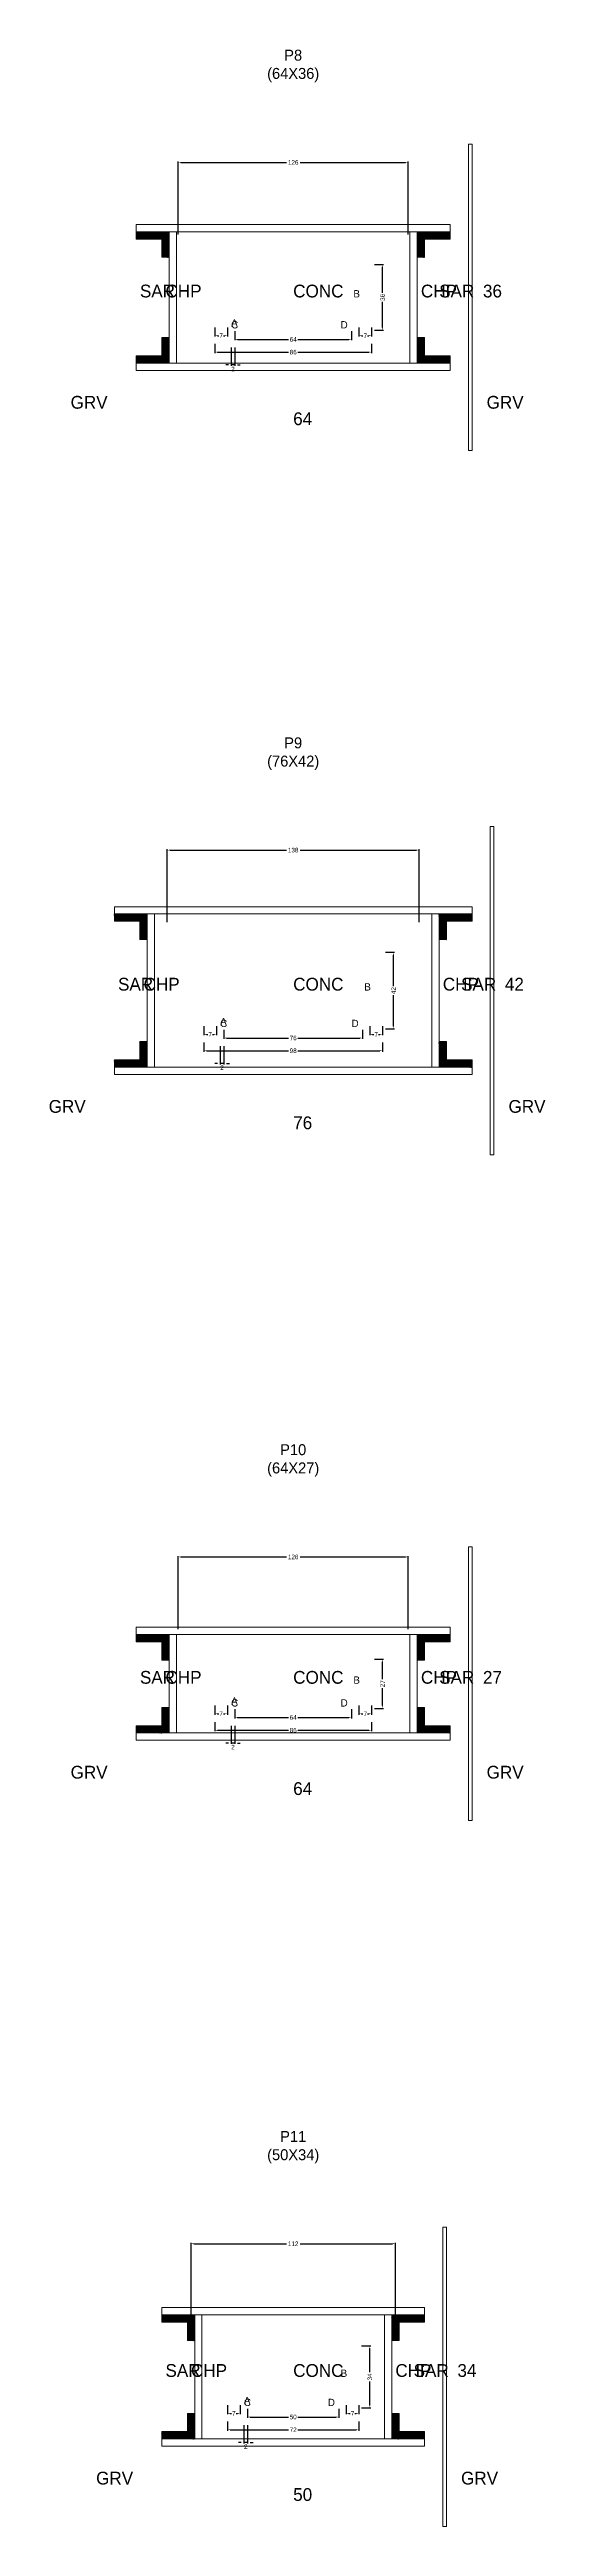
# Model space of a CAD drawing. Header units: centimetres. Extents: x -10500 to 4299, y -11026 to 295.
# Drawn here: x -134 to 138, y -1082 to 276 of the extents above; entities that cross this region are included whole.
import ezdxf

# ---------------------------------------------------------------- set-up
doc = ezdxf.new("R2010")
doc.units = ezdxf.units.CM
for name, color, linetype in [('COTA', 241, 'Continuous'), ('Hachura', 251, 'Continuous'), ('NOMENCLATURA', 7, 'Continuous'), ('SARRAFO', 251, 'Continuous'), ('Texto Seção', 7, 'Continuous')]:
    doc.layers.add(name, color=color, linetype=linetype)
doc.dimstyles.new('cotax2', dxfattribs={"dimtxt": 2.5, "dimasz": 1.5, "dimexe": 0.5, "dimexo": 0.5, "dimgap": 0.5, "dimtad": 1, "dimcen": 2.5, "dimazin": 3, "dimtfac": 1, "dimtmove": 0, "dimatfit": 3})

# ---------------------------------------------------------------- blocks, each defined once
blk = doc.blocks.new('_CLOSEDFILLED')
at = {"color": 0, "linetype": 'BYBLOCK'}
blk.add_solid([(-1, 0.16), (0, 0), (-1, -0.16)], dxfattribs=at)
blk = doc.blocks.new('*D14')
for p, q in [((-43, 114.5), (-43, 109.5)), ((-41.5, 110), (-2.5, 110)), ((2.5, 110), (41.5, 110)), ((43, 114.5), (43, 109.5))]:
    blk.add_line(p, q)
at = {"layer": 'Defpoints'}
for p in [(-43, 115), (-43, 110), (43, 115)]:
    blk.add_point(p, dxfattribs=at)
at = {"layer": 'COTA', "xscale": 1.5, "yscale": 1.5, "rotation": 180}
blk.add_blockref('_CLOSEDFILLED', (-43, 110), dxfattribs=at)
at = {"layer": 'COTA', "xscale": 1.5, "yscale": 1.5}
blk.add_blockref('_CLOSEDFILLED', (43, 110), dxfattribs=at)
at = {"layer": 'COTA', "insert": (0, 110), "char_height": 2.5, "attachment_point": 5}
blk.add_mtext('86', dxfattribs=at)
blk = doc.blocks.new('*D15')
for p, q in [((-32, 121.5), (-32, 116.5)), ((-30.5, 117), (-2.5, 117)), ((2.5, 117), (30.5, 117)), ((32, 121.5), (32, 116.5))]:
    blk.add_line(p, q)
at = {"layer": 'Defpoints'}
for p in [(-32, 122), (-32, 117), (32, 122)]:
    blk.add_point(p, dxfattribs=at)
at = {"layer": 'COTA', "xscale": 1.5, "yscale": 1.5, "rotation": 180}
blk.add_blockref('_CLOSEDFILLED', (-32, 117), dxfattribs=at)
at = {"layer": 'COTA', "xscale": 1.5, "yscale": 1.5}
blk.add_blockref('_CLOSEDFILLED', (32, 117), dxfattribs=at)
at = {"layer": 'COTA', "insert": (0, 117), "char_height": 2.5, "attachment_point": 5}
blk.add_mtext('64', dxfattribs=at)
blk = doc.blocks.new('*D16')
for p, q in [((44.5, 158), (49.5, 158)), ((49, 142.5), (49, 156.5)), ((49, 123.5), (49, 137.5)), ((44.5, 122), (49.5, 122))]:
    blk.add_line(p, q)
at = {"layer": 'Defpoints'}
for p in [(44, 158), (44, 122), (49, 122)]:
    blk.add_point(p, dxfattribs=at)
at = {"layer": 'COTA', "xscale": 1.5, "yscale": 1.5}
for p, rotation in [((49, 158), 90), ((49, 122), 270)]:
    blk.add_blockref('_CLOSEDFILLED', p, dxfattribs=dict(at, rotation=rotation))
at = {"layer": 'COTA', "insert": (49, 140), "char_height": 2.5, "attachment_point": 5, "rotation": 90}
blk.add_mtext('36', dxfattribs=at)
blk = doc.blocks.new('*D17')
for p, q in [((-43, 123.5), (-43, 118.5)), ((-36, 123.5), (-36, 118.5)), ((-41.5, 119), (-40.75, 119)), ((-38.25, 119), (-37.5, 119))]:
    blk.add_line(p, q)
at = {"layer": 'Defpoints'}
for p in [(-43, 124), (-36, 124), (-43, 119)]:
    blk.add_point(p, dxfattribs=at)
at = {"layer": 'COTA', "xscale": 1.5, "yscale": 1.5, "rotation": 180}
blk.add_blockref('_CLOSEDFILLED', (-43, 119), dxfattribs=at)
at = {"layer": 'COTA', "xscale": 1.5, "yscale": 1.5}
blk.add_blockref('_CLOSEDFILLED', (-36, 119), dxfattribs=at)
at = {"layer": 'COTA', "insert": (-39.5, 119), "char_height": 2.5, "attachment_point": 5}
blk.add_mtext('7', dxfattribs=at)
blk = doc.blocks.new('*D18')
for p, q in [((36, 123.5), (36, 118.5)), ((43, 123.5), (43, 118.5)), ((37.5, 119), (38.25, 119)), ((40.75, 119), (41.5, 119))]:
    blk.add_line(p, q)
at = {"layer": 'Defpoints'}
for p in [(36, 124), (43, 124), (36, 119)]:
    blk.add_point(p, dxfattribs=at)
at = {"layer": 'COTA', "xscale": 1.5, "yscale": 1.5, "rotation": 180}
blk.add_blockref('_CLOSEDFILLED', (36, 119), dxfattribs=at)
at = {"layer": 'COTA', "xscale": 1.5, "yscale": 1.5}
blk.add_blockref('_CLOSEDFILLED', (43, 119), dxfattribs=at)
at = {"layer": 'COTA', "insert": (39.5, 119), "char_height": 2.5, "attachment_point": 5}
blk.add_mtext('7', dxfattribs=at)
blk = doc.blocks.new('*D19')
for p, q in [((-63, 174.5), (-63, 214.5)), ((-61.5, 214), (-3.75, 214)), ((3.75, 214), (61.5, 214)), ((63, 174.5), (63, 214.5))]:
    blk.add_line(p, q)
at = {"layer": 'Defpoints'}
for p in [(-63, 214), (-63, 174), (63, 174)]:
    blk.add_point(p, dxfattribs=at)
at = {"layer": 'COTA', "xscale": 1.5, "yscale": 1.5, "rotation": 180}
blk.add_blockref('_CLOSEDFILLED', (-63, 214), dxfattribs=at)
at = {"layer": 'COTA', "xscale": 1.5, "yscale": 1.5}
blk.add_blockref('_CLOSEDFILLED', (63, 214), dxfattribs=at)
at = {"layer": 'COTA', "insert": (0, 214), "char_height": 2.5, "attachment_point": 5}
blk.add_mtext('126', dxfattribs=at)
blk = doc.blocks.new('*D48')
for p, q in [((-49, -268.5), (-49, -273.5)), ((49, -268.5), (49, -273.5)), ((-47.5, -273), (-2.5, -273)), ((2.5, -273), (47.5, -273))]:
    blk.add_line(p, q)
at = {"layer": 'Defpoints'}
for p in [(-49, -268), (49, -268), (-49, -273)]:
    blk.add_point(p, dxfattribs=at)
at = {"layer": 'COTA', "xscale": 1.5, "yscale": 1.5, "rotation": 180}
blk.add_blockref('_CLOSEDFILLED', (-49, -273), dxfattribs=at)
at = {"layer": 'COTA', "xscale": 1.5, "yscale": 1.5}
blk.add_blockref('_CLOSEDFILLED', (49, -273), dxfattribs=at)
at = {"layer": 'COTA', "insert": (0, -273), "char_height": 2.5, "attachment_point": 5}
blk.add_mtext('98', dxfattribs=at)
blk = doc.blocks.new('*D49')
for p, q in [((-38, -261.5), (-38, -266.5)), ((-36.5, -266), (-2.5, -266)), ((2.5, -266), (36.5, -266)), ((38, -261.5), (38, -266.5))]:
    blk.add_line(p, q)
at = {"layer": 'Defpoints'}
for p in [(-38, -261), (-38, -266), (38, -261)]:
    blk.add_point(p, dxfattribs=at)
at = {"layer": 'COTA', "xscale": 1.5, "yscale": 1.5, "rotation": 180}
blk.add_blockref('_CLOSEDFILLED', (-38, -266), dxfattribs=at)
at = {"layer": 'COTA', "xscale": 1.5, "yscale": 1.5}
blk.add_blockref('_CLOSEDFILLED', (38, -266), dxfattribs=at)
at = {"layer": 'COTA', "insert": (0, -266), "char_height": 2.5, "attachment_point": 5}
blk.add_mtext('76', dxfattribs=at)
blk = doc.blocks.new('*D50')
for p, q in [((50.5, -219), (55.5, -219)), ((55, -237.5), (55, -220.5)), ((55, -259.5), (55, -242.5)), ((50.5, -261), (55.5, -261))]:
    blk.add_line(p, q)
at = {"layer": 'Defpoints'}
for p in [(50, -219), (50, -261), (55, -261)]:
    blk.add_point(p, dxfattribs=at)
at = {"layer": 'COTA', "xscale": 1.5, "yscale": 1.5}
for p, rotation in [((55, -219), 90), ((55, -261), 270)]:
    blk.add_blockref('_CLOSEDFILLED', p, dxfattribs=dict(at, rotation=rotation))
at = {"layer": 'COTA', "insert": (55, -240), "char_height": 2.5, "attachment_point": 5, "rotation": 90}
blk.add_mtext('42', dxfattribs=at)
blk = doc.blocks.new('*D51')
for p, q in [((-49, -259.5), (-49, -264.5)), ((-47.5, -264), (-46.75, -264)), ((-44.25, -264), (-43.5, -264)), ((-42, -259.5), (-42, -264.5))]:
    blk.add_line(p, q)
at = {"layer": 'Defpoints'}
for p in [(-49, -259), (-49, -264), (-42, -259)]:
    blk.add_point(p, dxfattribs=at)
at = {"layer": 'COTA', "xscale": 1.5, "yscale": 1.5, "rotation": 180}
blk.add_blockref('_CLOSEDFILLED', (-49, -264), dxfattribs=at)
at = {"layer": 'COTA', "xscale": 1.5, "yscale": 1.5}
blk.add_blockref('_CLOSEDFILLED', (-42, -264), dxfattribs=at)
at = {"layer": 'COTA', "insert": (-45.5, -264), "char_height": 2.5, "attachment_point": 5}
blk.add_mtext('7', dxfattribs=at)
blk = doc.blocks.new('*D52')
for p, q in [((42, -259.5), (42, -264.5)), ((43.5, -264), (44.25, -264)), ((46.75, -264), (47.5, -264)), ((49, -259.5), (49, -264.5))]:
    blk.add_line(p, q)
at = {"layer": 'Defpoints'}
for p in [(42, -259), (42, -264), (49, -259)]:
    blk.add_point(p, dxfattribs=at)
at = {"layer": 'COTA', "xscale": 1.5, "yscale": 1.5, "rotation": 180}
blk.add_blockref('_CLOSEDFILLED', (42, -264), dxfattribs=at)
at = {"layer": 'COTA', "xscale": 1.5, "yscale": 1.5}
blk.add_blockref('_CLOSEDFILLED', (49, -264), dxfattribs=at)
at = {"layer": 'COTA', "insert": (45.5, -264), "char_height": 2.5, "attachment_point": 5}
blk.add_mtext('7', dxfattribs=at)
blk = doc.blocks.new('*D53')
for p, q in [((-69, -202.5), (-69, -162.5)), ((69, -202.5), (69, -162.5)), ((-67.5, -163), (-3.75, -163)), ((3.75, -163), (67.5, -163))]:
    blk.add_line(p, q)
at = {"layer": 'Defpoints'}
for p in [(-69, -163), (-69, -203), (69, -203)]:
    blk.add_point(p, dxfattribs=at)
at = {"layer": 'COTA', "xscale": 1.5, "yscale": 1.5, "rotation": 180}
blk.add_blockref('_CLOSEDFILLED', (-69, -163), dxfattribs=at)
at = {"layer": 'COTA', "xscale": 1.5, "yscale": 1.5}
blk.add_blockref('_CLOSEDFILLED', (69, -163), dxfattribs=at)
at = {"layer": 'COTA', "insert": (0, -163), "char_height": 2.5, "attachment_point": 5}
blk.add_mtext('138', dxfattribs=at)
blk = doc.blocks.new('*D82')
for p, q in [((-43, -641), (-43, -646)), ((-41.5, -645.5), (-2.5, -645.5)), ((2.5, -645.5), (41.5, -645.5)), ((43, -641), (43, -646))]:
    blk.add_line(p, q)
at = {"layer": 'Defpoints'}
for p in [(-43, -640.5), (-43, -645.5), (43, -640.5)]:
    blk.add_point(p, dxfattribs=at)
at = {"layer": 'COTA', "xscale": 1.5, "yscale": 1.5, "rotation": 180}
blk.add_blockref('_CLOSEDFILLED', (-43, -645.5), dxfattribs=at)
at = {"layer": 'COTA', "xscale": 1.5, "yscale": 1.5}
blk.add_blockref('_CLOSEDFILLED', (43, -645.5), dxfattribs=at)
at = {"layer": 'COTA', "insert": (0, -645.5), "char_height": 2.5, "attachment_point": 5}
blk.add_mtext('86', dxfattribs=at)
blk = doc.blocks.new('*D83')
for p, q in [((-32, -634), (-32, -639)), ((32, -634), (32, -639)), ((-30.5, -638.5), (-2.5, -638.5)), ((2.5, -638.5), (30.5, -638.5))]:
    blk.add_line(p, q)
at = {"layer": 'Defpoints'}
for p in [(-32, -633.5), (32, -633.5), (-32, -638.5)]:
    blk.add_point(p, dxfattribs=at)
at = {"layer": 'COTA', "xscale": 1.5, "yscale": 1.5, "rotation": 180}
blk.add_blockref('_CLOSEDFILLED', (-32, -638.5), dxfattribs=at)
at = {"layer": 'COTA', "xscale": 1.5, "yscale": 1.5}
blk.add_blockref('_CLOSEDFILLED', (32, -638.5), dxfattribs=at)
at = {"layer": 'COTA', "insert": (0, -638.5), "char_height": 2.5, "attachment_point": 5}
blk.add_mtext('64', dxfattribs=at)
blk = doc.blocks.new('*D84')
for p, q in [((44.5, -606.5), (49.5, -606.5)), ((49, -617.5), (49, -608)), ((49, -632), (49, -622.5)), ((44.5, -633.5), (49.5, -633.5))]:
    blk.add_line(p, q)
at = {"layer": 'Defpoints'}
for p in [(44, -606.5), (44, -633.5), (49, -633.5)]:
    blk.add_point(p, dxfattribs=at)
at = {"layer": 'COTA', "xscale": 1.5, "yscale": 1.5}
for p, rotation in [((49, -606.5), 90), ((49, -633.5), 270)]:
    blk.add_blockref('_CLOSEDFILLED', p, dxfattribs=dict(at, rotation=rotation))
at = {"layer": 'COTA', "insert": (49, -620), "char_height": 2.5, "attachment_point": 5, "rotation": 90}
blk.add_mtext('27', dxfattribs=at)
blk = doc.blocks.new('*D85')
for p, q in [((-43, -632), (-43, -637)), ((-41.5, -636.5), (-40.75, -636.5)), ((-38.25, -636.5), (-37.5, -636.5)), ((-36, -632), (-36, -637))]:
    blk.add_line(p, q)
at = {"layer": 'Defpoints'}
for p in [(-43, -631.5), (-43, -636.5), (-36, -631.5)]:
    blk.add_point(p, dxfattribs=at)
at = {"layer": 'COTA', "xscale": 1.5, "yscale": 1.5, "rotation": 180}
blk.add_blockref('_CLOSEDFILLED', (-43, -636.5), dxfattribs=at)
at = {"layer": 'COTA', "xscale": 1.5, "yscale": 1.5}
blk.add_blockref('_CLOSEDFILLED', (-36, -636.5), dxfattribs=at)
at = {"layer": 'COTA', "insert": (-39.5, -636.5), "char_height": 2.5, "attachment_point": 5}
blk.add_mtext('7', dxfattribs=at)
blk = doc.blocks.new('*D86')
for p, q in [((36, -632), (36, -637)), ((37.5, -636.5), (38.25, -636.5)), ((40.75, -636.5), (41.5, -636.5)), ((43, -632), (43, -637))]:
    blk.add_line(p, q)
at = {"layer": 'Defpoints'}
for p in [(36, -631.5), (36, -636.5), (43, -631.5)]:
    blk.add_point(p, dxfattribs=at)
at = {"layer": 'COTA', "xscale": 1.5, "yscale": 1.5, "rotation": 180}
blk.add_blockref('_CLOSEDFILLED', (36, -636.5), dxfattribs=at)
at = {"layer": 'COTA', "xscale": 1.5, "yscale": 1.5}
blk.add_blockref('_CLOSEDFILLED', (43, -636.5), dxfattribs=at)
at = {"layer": 'COTA', "insert": (39.5, -636.5), "char_height": 2.5, "attachment_point": 5}
blk.add_mtext('7', dxfattribs=at)
blk = doc.blocks.new('*D87')
for p, q in [((-63, -590), (-63, -550)), ((-61.5, -550.5), (-3.75, -550.5)), ((3.75, -550.5), (61.5, -550.5)), ((63, -590), (63, -550))]:
    blk.add_line(p, q)
at = {"layer": 'Defpoints'}
for p in [(-63, -550.5), (-63, -590.5), (63, -590.5)]:
    blk.add_point(p, dxfattribs=at)
at = {"layer": 'COTA', "xscale": 1.5, "yscale": 1.5, "rotation": 180}
blk.add_blockref('_CLOSEDFILLED', (-63, -550.5), dxfattribs=at)
at = {"layer": 'COTA', "xscale": 1.5, "yscale": 1.5}
blk.add_blockref('_CLOSEDFILLED', (63, -550.5), dxfattribs=at)
at = {"layer": 'COTA', "insert": (0, -550.5), "char_height": 2.5, "attachment_point": 5}
blk.add_mtext('126', dxfattribs=at)
blk = doc.blocks.new('*D116')
for p, q in [((-36, -1024.5), (-36, -1029.5)), ((-34.5, -1029), (-2.5, -1029)), ((2.5, -1029), (34.5, -1029)), ((36, -1024.5), (36, -1029.5))]:
    blk.add_line(p, q)
at = {"layer": 'Defpoints'}
for p in [(-36, -1024), (-36, -1029), (36, -1024)]:
    blk.add_point(p, dxfattribs=at)
at = {"layer": 'COTA', "xscale": 1.5, "yscale": 1.5, "rotation": 180}
blk.add_blockref('_CLOSEDFILLED', (-36, -1029), dxfattribs=at)
at = {"layer": 'COTA', "xscale": 1.5, "yscale": 1.5}
blk.add_blockref('_CLOSEDFILLED', (36, -1029), dxfattribs=at)
at = {"layer": 'COTA', "insert": (0, -1029), "char_height": 2.5, "attachment_point": 5}
blk.add_mtext('72', dxfattribs=at)
blk = doc.blocks.new('*D117')
for p, q in [((-25, -1017.5), (-25, -1022.5)), ((25, -1017.5), (25, -1022.5)), ((-23.5, -1022), (-2.5, -1022)), ((2.5, -1022), (23.5, -1022))]:
    blk.add_line(p, q)
at = {"layer": 'Defpoints'}
for p in [(-25, -1017), (25, -1017), (-25, -1022)]:
    blk.add_point(p, dxfattribs=at)
at = {"layer": 'COTA', "xscale": 1.5, "yscale": 1.5, "rotation": 180}
blk.add_blockref('_CLOSEDFILLED', (-25, -1022), dxfattribs=at)
at = {"layer": 'COTA', "xscale": 1.5, "yscale": 1.5}
blk.add_blockref('_CLOSEDFILLED', (25, -1022), dxfattribs=at)
at = {"layer": 'COTA', "insert": (0, -1022), "char_height": 2.5, "attachment_point": 5}
blk.add_mtext('50', dxfattribs=at)
blk = doc.blocks.new('*D118')
for p, q in [((37.5, -983), (42.5, -983)), ((42, -997.5), (42, -984.5)), ((42, -1015.5), (42, -1002.5)), ((37.5, -1017), (42.5, -1017))]:
    blk.add_line(p, q)
at = {"layer": 'Defpoints'}
for p in [(37, -983), (37, -1017), (42, -1017)]:
    blk.add_point(p, dxfattribs=at)
at = {"layer": 'COTA', "xscale": 1.5, "yscale": 1.5}
for p, rotation in [((42, -983), 90), ((42, -1017), 270)]:
    blk.add_blockref('_CLOSEDFILLED', p, dxfattribs=dict(at, rotation=rotation))
at = {"layer": 'COTA', "insert": (42, -1000), "char_height": 2.5, "attachment_point": 5, "rotation": 90}
blk.add_mtext('34', dxfattribs=at)
blk = doc.blocks.new('*D119')
for p, q in [((-36, -1015.5), (-36, -1020.5)), ((-29, -1015.5), (-29, -1020.5)), ((-34.5, -1020), (-33.75, -1020)), ((-31.25, -1020), (-30.5, -1020))]:
    blk.add_line(p, q)
at = {"layer": 'Defpoints'}
for p in [(-36, -1015), (-29, -1015), (-36, -1020)]:
    blk.add_point(p, dxfattribs=at)
at = {"layer": 'COTA', "xscale": 1.5, "yscale": 1.5, "rotation": 180}
blk.add_blockref('_CLOSEDFILLED', (-36, -1020), dxfattribs=at)
at = {"layer": 'COTA', "xscale": 1.5, "yscale": 1.5}
blk.add_blockref('_CLOSEDFILLED', (-29, -1020), dxfattribs=at)
at = {"layer": 'COTA', "insert": (-32.5, -1020), "char_height": 2.5, "attachment_point": 5}
blk.add_mtext('7', dxfattribs=at)
blk = doc.blocks.new('*D120')
for p, q in [((29, -1015.5), (29, -1020.5)), ((36, -1015.5), (36, -1020.5)), ((30.5, -1020), (31.25, -1020)), ((33.75, -1020), (34.5, -1020))]:
    blk.add_line(p, q)
at = {"layer": 'Defpoints'}
for p in [(29, -1015), (36, -1015), (29, -1020)]:
    blk.add_point(p, dxfattribs=at)
at = {"layer": 'COTA', "xscale": 1.5, "yscale": 1.5, "rotation": 180}
blk.add_blockref('_CLOSEDFILLED', (29, -1020), dxfattribs=at)
at = {"layer": 'COTA', "xscale": 1.5, "yscale": 1.5}
blk.add_blockref('_CLOSEDFILLED', (36, -1020), dxfattribs=at)
at = {"layer": 'COTA', "insert": (32.5, -1020), "char_height": 2.5, "attachment_point": 5}
blk.add_mtext('7', dxfattribs=at)
blk = doc.blocks.new('*D121')
for p, q in [((-56, -966.5), (-56, -926.5)), ((-54.5, -927), (-3.75, -927)), ((3.75, -927), (54.5, -927)), ((56, -966.5), (56, -926.5))]:
    blk.add_line(p, q)
at = {"layer": 'Defpoints'}
for p in [(-56, -927), (-56, -967), (56, -967)]:
    blk.add_point(p, dxfattribs=at)
at = {"layer": 'COTA', "xscale": 1.5, "yscale": 1.5, "rotation": 180}
blk.add_blockref('_CLOSEDFILLED', (-56, -927), dxfattribs=at)
at = {"layer": 'COTA', "xscale": 1.5, "yscale": 1.5}
blk.add_blockref('_CLOSEDFILLED', (56, -927), dxfattribs=at)
at = {"layer": 'COTA', "insert": (0, -927), "char_height": 2.5, "attachment_point": 5}
blk.add_mtext('112', dxfattribs=at)

msp = doc.modelspace()

# ---------------------------------------------------------------- hatches: boundary and pattern name
at = {"layer": 'SARRAFO'}
h = msp.add_hatch(dxfattribs=at)
h.set_pattern_fill('SOLID', scale=2)
h.paths.add_polyline_path([(-86, 172), (-72, 172), (-72, 176), (-86, 176)])
h = msp.add_hatch(dxfattribs=at)
h.set_pattern_fill('SOLID', scale=2)
h.paths.add_polyline_path([(-72, 162), (-68, 162), (-68, 176), (-72, 176)])
h = msp.add_hatch(dxfattribs=at)
h.set_pattern_fill('SOLID', scale=2)
h.paths.add_polyline_path([(68, 162), (72, 162), (72, 176), (68, 176)])
h = msp.add_hatch(dxfattribs=at)
h.set_pattern_fill('SOLID', scale=2)
h.paths.add_polyline_path([(72, 172), (86, 172), (86, 176), (72, 176)])
h = msp.add_hatch(dxfattribs=at)
h.set_pattern_fill('SOLID', scale=2)
h.paths.add_polyline_path([(-72, 104), (-68, 104), (-68, 118), (-72, 118)])
h = msp.add_hatch(dxfattribs=at)
h.set_pattern_fill('SOLID', scale=2)
h.paths.add_polyline_path([(68, 104), (72, 104), (72, 118), (68, 118)])
h = msp.add_hatch(dxfattribs=at)
h.set_pattern_fill('SOLID', scale=2)
h.paths.add_polyline_path([(-86, 104), (-72, 104), (-72, 108), (-86, 108)])
h = msp.add_hatch(dxfattribs=at)
h.set_pattern_fill('SOLID', scale=2)
h.paths.add_polyline_path([(72, 104), (86, 104), (86, 108), (72, 108)])
h = msp.add_hatch(dxfattribs=at)
h.set_pattern_fill('SOLID', scale=2)
h.paths.add_polyline_path([(-98, -202), (-84, -202), (-84, -198), (-98, -198)])
h = msp.add_hatch(dxfattribs=at)
h.set_pattern_fill('SOLID', scale=2)
h.paths.add_polyline_path([(-84, -212), (-80, -212), (-80, -198), (-84, -198)])
h = msp.add_hatch(dxfattribs=at)
h.set_pattern_fill('SOLID', scale=2)
h.paths.add_polyline_path([(80, -212), (84, -212), (84, -198), (80, -198)])
h = msp.add_hatch(dxfattribs=at)
h.set_pattern_fill('SOLID', scale=2)
h.paths.add_polyline_path([(84, -202), (98, -202), (98, -198), (84, -198)])
h = msp.add_hatch(dxfattribs=at)
h.set_pattern_fill('SOLID', scale=2)
h.paths.add_polyline_path([(-84, -282), (-80, -282), (-80, -268), (-84, -268)])
h = msp.add_hatch(dxfattribs=at)
h.set_pattern_fill('SOLID', scale=2)
h.paths.add_polyline_path([(80, -282), (84, -282), (84, -268), (80, -268)])
h = msp.add_hatch(dxfattribs=at)
h.set_pattern_fill('SOLID', scale=2)
h.paths.add_polyline_path([(-98, -282), (-84, -282), (-84, -278), (-98, -278)])
h = msp.add_hatch(dxfattribs=at)
h.set_pattern_fill('SOLID', scale=2)
h.paths.add_polyline_path([(84, -282), (98, -282), (98, -278), (84, -278)])
h = msp.add_hatch(dxfattribs=at)
h.set_pattern_fill('SOLID', scale=2)
h.paths.add_polyline_path([(-86, -597), (-72, -597), (-72, -593), (-86, -593)])
h = msp.add_hatch(dxfattribs=at)
h.set_pattern_fill('SOLID', scale=2)
h.paths.add_polyline_path([(-72, -607), (-68, -607), (-68, -593), (-72, -593)])
h = msp.add_hatch(dxfattribs=at)
h.set_pattern_fill('SOLID', scale=2)
h.paths.add_polyline_path([(68, -607), (72, -607), (72, -593), (68, -593)])
h = msp.add_hatch(dxfattribs=at)
h.set_pattern_fill('SOLID', scale=2)
h.paths.add_polyline_path([(72, -597), (86, -597), (86, -593), (72, -593)])
h = msp.add_hatch(dxfattribs=at)
h.set_pattern_fill('SOLID', scale=2)
h.paths.add_polyline_path([(-72, -647), (-68, -647), (-68, -633), (-72, -633)])
h = msp.add_hatch(dxfattribs=at)
h.set_pattern_fill('SOLID', scale=2)
h.paths.add_polyline_path([(68, -647), (72, -647), (72, -633), (68, -633)])
h = msp.add_hatch(dxfattribs=at)
h.set_pattern_fill('SOLID', scale=2)
h.paths.add_polyline_path([(-86, -647), (-72, -647), (-72, -643), (-86, -643)])
h = msp.add_hatch(dxfattribs=at)
h.set_pattern_fill('SOLID', scale=2)
h.paths.add_polyline_path([(72, -647), (86, -647), (86, -643), (72, -643)])
h = msp.add_hatch(dxfattribs=at)
h.set_pattern_fill('SOLID', scale=2)
h.paths.add_polyline_path([(-72, -970), (-58, -970), (-58, -966), (-72, -966)])
h = msp.add_hatch(dxfattribs=at)
h.set_pattern_fill('SOLID', scale=2)
h.paths.add_polyline_path([(-58, -980), (-54, -980), (-54, -966), (-58, -966)])
h = msp.add_hatch(dxfattribs=at)
h.set_pattern_fill('SOLID', scale=2)
h.paths.add_polyline_path([(54, -980), (58, -980), (58, -966), (54, -966)])
h = msp.add_hatch(dxfattribs=at)
h.set_pattern_fill('SOLID', scale=2)
h.paths.add_polyline_path([(58, -970), (72, -970), (72, -966), (58, -966)])
h = msp.add_hatch(dxfattribs=at)
h.set_pattern_fill('SOLID', scale=2)
h.paths.add_polyline_path([(-72, -1034), (-58, -1034), (-58, -1030), (-72, -1030)])
h = msp.add_hatch(dxfattribs=at)
h.set_pattern_fill('SOLID', scale=2)
h.paths.add_polyline_path([(-58, -1034), (-54, -1034), (-54, -1020), (-58, -1020)])
h = msp.add_hatch(dxfattribs=at)
h.set_pattern_fill('SOLID', scale=2)
h.paths.add_polyline_path([(54, -1034), (58, -1034), (58, -1020), (54, -1020)])
h = msp.add_hatch(dxfattribs=at)
h.set_pattern_fill('SOLID', scale=2)
h.paths.add_polyline_path([(58, -1034), (72, -1034), (72, -1030), (58, -1030)])

# ---------------------------------------------------------------- linework, layer by layer
at = {"layer": 'Hachura', "lineweight": 13}
for points in [[(96, 56), (98, 56), (98, 224), (96, 224)], [(108, -330), (110, -330), (110, -150), (108, -150)], [(96, -695), (98, -695), (98, -545), (96, -545)], [(82, -1082), (84, -1082), (84, -918), (82, -918)]]:
    msp.add_lwpolyline(points, close=True, dxfattribs=at)
at = {"layer": 'Hachura', "lineweight": 18}
for points in [[(-86, 176), (86, 176), (86, 180), (-86, 180)], [(-68, 104), (-64, 104), (-64, 176), (-68, 176)], [(64, 104), (68, 104), (68, 176), (64, 176)], [(-86, 100), (86, 100), (86, 104), (-86, 104)], [(-98, -198), (98, -198), (98, -194), (-98, -194)], [(-80, -282), (-76, -282), (-76, -198), (-80, -198)], [(76, -282), (80, -282), (80, -198), (76, -198)], [(-98, -286), (98, -286), (98, -282), (-98, -282)], [(-86, -593), (86, -593), (86, -589), (-86, -589)], [(-68, -647), (-64, -647), (-64, -593), (-68, -593)], [(64, -647), (68, -647), (68, -593), (64, -593)], [(-86, -651), (86, -651), (86, -647), (-86, -647)], [(-72, -966), (72, -966), (72, -962), (-72, -962)], [(-54, -1034), (-50, -1034), (-50, -966), (-54, -966)], [(50, -1034), (54, -1034), (54, -966), (50, -966)], [(-72, -1038), (72, -1038), (72, -1034), (-72, -1034)]]:
    msp.add_lwpolyline(points, close=True, dxfattribs=at)
at = {"layer": 'SARRAFO', "lineweight": 13}
for points in [[(-86, 172), (-72, 172), (-72, 176), (-86, 176)], [(-72, 162), (-68, 162), (-68, 176), (-72, 176)], [(68, 162), (72, 162), (72, 176), (68, 176)], [(72, 172), (86, 172), (86, 176), (72, 176)], [(-72, 104), (-68, 104), (-68, 118), (-72, 118)], [(68, 104), (72, 104), (72, 118), (68, 118)], [(-86, 104), (-72, 104), (-72, 108), (-86, 108)], [(72, 104), (86, 104), (86, 108), (72, 108)], [(-98, -202), (-84, -202), (-84, -198), (-98, -198)], [(-84, -212), (-80, -212), (-80, -198), (-84, -198)], [(80, -212), (84, -212), (84, -198), (80, -198)], [(84, -202), (98, -202), (98, -198), (84, -198)], [(-84, -282), (-80, -282), (-80, -268), (-84, -268)], [(80, -282), (84, -282), (84, -268), (80, -268)], [(-98, -282), (-84, -282), (-84, -278), (-98, -278)], [(84, -282), (98, -282), (98, -278), (84, -278)], [(-86, -597), (-72, -597), (-72, -593), (-86, -593)], [(-72, -607), (-68, -607), (-68, -593), (-72, -593)], [(68, -607), (72, -607), (72, -593), (68, -593)], [(72, -597), (86, -597), (86, -593), (72, -593)], [(-72, -647), (-68, -647), (-68, -633), (-72, -633)], [(68, -647), (72, -647), (72, -633), (68, -633)], [(-86, -647), (-72, -647), (-72, -643), (-86, -643)], [(72, -647), (86, -647), (86, -643), (72, -643)], [(-72, -970), (-58, -970), (-58, -966), (-72, -966)], [(-58, -980), (-54, -980), (-54, -966), (-58, -966)], [(54, -980), (58, -980), (58, -966), (54, -966)], [(58, -970), (72, -970), (72, -966), (58, -966)], [(-72, -1034), (-58, -1034), (-58, -1030), (-72, -1030)], [(-58, -1034), (-54, -1034), (-54, -1020), (-58, -1020)], [(54, -1034), (58, -1034), (58, -1020), (54, -1020)], [(58, -1034), (72, -1034), (72, -1030), (58, -1030)]]:
    msp.add_lwpolyline(points, close=True, dxfattribs=at)

# ---------------------------------------------------------------- texts
at = {"layer": 'NOMENCLATURA'}
for s, p in [('B', (33, 140)), ('A', (-34, 124)), ('C', (-34, 123)), ('D', (26, 123)), ('B', (39, -240)), ('A', (-40, -259)), ('C', (-40, -260)), ('D', (32, -260)), ('B', (33, -620)), ('A', (-34, -631.5)), ('C', (-34, -632.5)), ('D', (26, -632.5)), ('B', (26, -1000)), ('A', (-27, -1015)), ('C', (-27, -1016)), ('D', (19, -1016))]:
    msp.add_text(s, height=4, dxfattribs=at).set_placement(p)
at = {"layer": 'NOMENCLATURA', "char_height": 6, "attachment_point": 8}
for s, insert in [('P8\\P(64X36)', (0, 258)), ('P9\\P(76X42)', (0, -119)), ('P10\\P(64X27)', (0, -506.5)), ('P11\\P(50X34)', (0, -883))]:
    msp.add_mtext(s, dxfattribs=dict(at, insert=insert))
at = {"layer": 'Texto Seção'}
for s, p in [('SAR', (-84, 140)), ('CHP', (-70, 140)), ('CONC', (0, 140)), ('CHP', (70, 140)), ('SAR', (80, 140)), ('36', (104, 140)), ('GRV', (-122, 79)), ('GRV', (106, 79)), ('64', (0, 70)), ('SAR', (-96, -240)), ('CHP', (-82, -240)), ('CONC', (0, -240)), ('CHP', (82, -240)), ('SAR', (92, -240)), ('42', (116, -240)), ('GRV', (-134, -307)), ('76', (0, -316)), ('GRV', (118, -307)), ('SAR', (-84, -620)), ('CHP', (-70, -620)), ('CONC', (0, -620)), ('CHP', (70, -620)), ('SAR', (80, -620)), ('27', (104, -620)), ('GRV', (-122, -672)), ('GRV', (106, -672)), ('64', (0, -681)), ('SAR', (-70, -1000)), ('CHP', (-56, -1000)), ('CONC', (0, -1000)), ('CHP', (56, -1000)), ('SAR', (66, -1000)), ('34', (90, -1000)), ('GRV', (-108, -1059)), ('GRV', (92, -1059)), ('50', (0, -1068))]:
    msp.add_text(s, height=7, dxfattribs=at).set_placement(p)

# ---------------------------------------------------------------- dimensions: what is measured, and where the dimension line sits
at = {"layer": 'COTA'}
for base, p1, p2, picture, middle in [((-63, 214), (-63, 174), (63, 174), '*D19', (0, 214)), ((-43, 119), (-43, 124), (-36, 124), '*D17', (-39.5, 119)), ((36, 119), (36, 124), (43, 124), '*D18', (39.5, 119)), ((-43, 110), (-43, 115), (43, 115), '*D14', (0, 110)), ((-32, 117), (-32, 122), (32, 122), '*D15', (0, 117)), ((-69, -163), (-69, -203), (69, -203), '*D53', (0, -163)), ((-49, -264), (-49, -259), (-42, -259), '*D51', (-45.5, -264)), ((-49, -273), (-49, -268), (49, -268), '*D48', (0, -273)), ((-38, -266), (-38, -261), (38, -261), '*D49', (0, -266)), ((42, -264), (42, -259), (49, -259), '*D52', (45.5, -264)), ((-63, -550.5), (-63, -590.5), (63, -590.5), '*D87', (0, -550.5)), ((-43, -636.5), (-43, -631.5), (-36, -631.5), '*D85', (-39.5, -636.5)), ((-32, -638.5), (-32, -633.5), (32, -633.5), '*D83', (0, -638.5)), ((36, -636.5), (36, -631.5), (43, -631.5), '*D86', (39.5, -636.5)), ((-43, -645.5), (-43, -640.5), (43, -640.5), '*D82', (0, -645.5)), ((-56, -927), (-56, -967), (56, -967), '*D121', (0, -927)), ((-36, -1020), (-36, -1015), (-29, -1015), '*D119', (-32.5, -1020)), ((-25, -1022), (-25, -1017), (25, -1017), '*D117', (0, -1022)), ((29, -1020), (29, -1015), (36, -1015), '*D120', (32.5, -1020)), ((-36, -1029), (-36, -1024), (36, -1024), '*D116', (0, -1029))]:
    dim = msp.add_linear_dim(base=base, p1=p1, p2=p2, dimstyle='cotax2', dxfattribs=at)
    dim.commit()
    dim.dimension.update_dxf_attribs({"geometry": picture, "text_midpoint": middle})
for base, p1, p2, picture, middle in [((49, 122), (44, 122), (44, 158), '*D16', (49, 140)), ((55, -261), (50, -261), (50, -219), '*D50', (55, -240)), ((49, -633.5), (44, -633.5), (44, -606.5), '*D84', (49, -620)), ((42, -1017), (37, -1017), (37, -983), '*D118', (42, -1000))]:
    dim = msp.add_linear_dim(base=base, p1=p1, p2=p2, angle=90, dimstyle='cotax2', dxfattribs=at)
    dim.commit()
    dim.dimension.update_dxf_attribs({"geometry": picture, "text_midpoint": middle})
for base, p1, p2 in [((-32, 103), (-32, 113), (-34, 113)), ((-38, -280), (-38, -270), (-40, -270)), ((-32, -652.5), (-32, -642.5), (-34, -642.5)), ((-25, -1036), (-25, -1026), (-27, -1026))]:
    msp.add_linear_dim(base=base, p1=p1, p2=p2, dimstyle='cotax2', dxfattribs=at).render()

doc.saveas('drawing.dxf')
